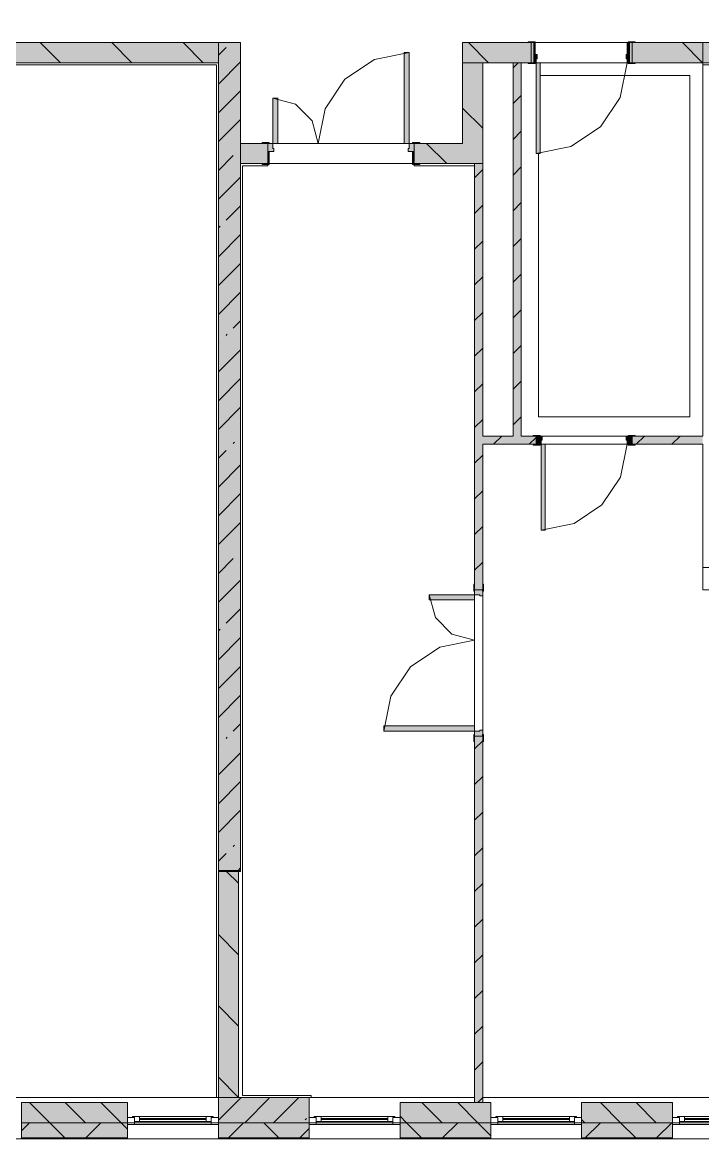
# Model space of a CAD drawing. Header units: millimetres. Extents: x -3817 to 677485, y -22715 to 103890.
# Drawn here: x 21359.4 to 21412.5, y -19605.9 to -19518.8 of the extents above; entities that cross this region are included whole.
import ezdxf

# ---------------------------------------------------------------- set-up
doc = ezdxf.new("R2010")
doc.units = ezdxf.units.MM
doc.layers.add('PDF _Геометрия', color=7, linetype='Continuous', true_color=0x1d1d1d)
doc.layers.add('PDF _Сплошная заливка', color=7, linetype='Continuous', true_color=0xffffff)

msp = doc.modelspace()

# ---------------------------------------------------------------- hatches: boundary and pattern name
at = {"layer": 'PDF _Сплошная заливка', "transparency": 33554559}
h = msp.add_hatch(color=256, dxfattribs=at)
h.paths.add_polyline_path([(21360.668, -19521.986), (21374.691, -19521.986), (21374.691, -19520.411), (21358.668, -19520.411), (21358.668, -19521.986)], flags=0)
h.paths.add_polyline_path([(21345.987, -19521.986), (21347.251, -19521.986), (21347.251, -19520.411), (21331.228, -19520.411), (21331.306, -19521.986)], flags=0)
h.paths.add_polyline_path([(21258.79, -19521.986), (21259.577, -19521.986), (21259.577, -19520.411), (21254.223, -19520.411), (21254.223, -19521.986), (21258.16, -19521.986)], flags=0)
h.paths.add_polyline_path([(21267.687, -19521.986), (21272.962, -19521.986), (21272.962, -19520.411), (21267.451, -19520.411), (21267.451, -19521.986)], flags=0)
for points in [[(21374.691, -19584.976), (21376.423, -19584.976), (21376.423, -19520.411), (21374.691, -19520.411), (21374.691, -19584.367)], [(21376.266, -19602.692), (21376.266, -19585.055), (21374.691, -19585.055), (21374.691, -19602.692), (21375.349, -19602.692)]]:
    msp.add_hatch(color=256, dxfattribs=at).paths.add_polyline_path(points)
h = msp.add_hatch(color=256, dxfattribs=at)
h.paths.add_polyline_path([(21485.553, -19521.986), (21485.553, -19520.411), (21406.973, -19520.411), (21406.973, -19521.986), (21478.116, -19521.986)], flags=0)
h.paths.add_polyline_path([(21397.682, -19521.986), (21399.1, -19521.986), (21399.1, -19520.411), (21393.745, -19520.411), (21393.745, -19521.986)], flags=0)
at = {"layer": 'PDF _Сплошная заливка', "true_color": 0xe2e2e2, "transparency": 33554559}
msp.add_hatch(color=254, dxfattribs=at).paths.add_polyline_path([(21389.179, -19528.285), (21389.572, -19528.285), (21389.572, -19521.199), (21389.179, -19521.199), (21389.179, -19522.735)])
at = {"layer": 'PDF _Сплошная заливка', "transparency": 33554559}
h = msp.add_hatch(color=256, dxfattribs=at)
h.paths.add_polyline_path([(21395.32, -19529.86), (21395.32, -19528.285), (21389.966, -19528.285), (21390.03, -19529.86), (21394.69, -19529.86)], flags=0)
h.paths.add_polyline_path([(21378.116, -19529.86), (21378.549, -19529.86), (21378.549, -19528.285), (21376.423, -19528.285), (21376.423, -19529.86)], flags=0)
at = {"layer": 'PDF _Сплошная заливка', "true_color": 0xe2e2e2, "transparency": 33554559}
h = msp.add_hatch(color=254, dxfattribs=at)
h.paths.add_polyline_path([(21389.966, -19528.915), (21389.966, -19528.285), (21389.572, -19528.285), (21389.494, -19528.915)], flags=0)
h.paths.add_polyline_path([(21379.022, -19528.915), (21378.943, -19528.679), (21378.943, -19528.285), (21378.549, -19528.285), (21378.549, -19528.915)], flags=0)
at = {"layer": 'PDF _Сплошная заливка', "transparency": 33554559}
h = msp.add_hatch(color=256, dxfattribs=at)
h.paths.add_polyline_path([(21395.32, -19603.086), (21395.32, -19574.504), (21394.69, -19574.504), (21394.69, -19603.086)], flags=0)
h.paths.add_polyline_path([(21395.084, -19563.087), (21395.32, -19563.087), (21395.32, -19529.86), (21394.69, -19529.86), (21394.69, -19563.087)], flags=0)
h = msp.add_hatch(color=256, dxfattribs=at)
h.paths.add_polyline_path([(21407.21, -19551.749), (21412.485, -19551.749), (21412.485, -19551.119), (21406.973, -19551.119), (21406.973, -19551.749)], flags=0)
h.paths.add_polyline_path([(21395.32, -19551.749), (21399.493, -19551.749), (21399.493, -19551.119), (21395.32, -19551.119)], flags=0)
at = {"layer": 'PDF _Сплошная заливка', "true_color": 0xe2e2e2, "transparency": 33554559}
h = msp.add_hatch(color=254, dxfattribs=at)
h.paths.add_polyline_path([(21394.69, -19574.504), (21395.32, -19574.504), (21395.32, -19574.032), (21395.084, -19574.11), (21394.69, -19574.11)], flags=0)
h.paths.add_polyline_path([(21395.32, -19563.559), (21395.32, -19563.087), (21394.69, -19563.087), (21394.69, -19563.481), (21395.084, -19563.481)], flags=0)
at = {"layer": 'PDF _Сплошная заливка', "transparency": 33554559}
h = msp.add_hatch(color=256, dxfattribs=at)
h.paths.add_polyline_path([(21470.751, -19604.66), (21470.751, -19603.086), (21466.814, -19603.086), (21466.814, -19604.66)], flags=0)
h.paths.add_polyline_path([(21452.641, -19604.66), (21452.641, -19603.086), (21444.374, -19603.086), (21444.374, -19604.66), (21448.754, -19604.66)], flags=0)
h.paths.add_polyline_path([(21485.457, -19604.66), (21487.285, -19604.66), (21487.285, -19603.086), (21484.923, -19603.086), (21484.923, -19604.66)], flags=0)
h.paths.add_polyline_path([(21388.864, -19604.66), (21395.95, -19604.66), (21395.95, -19603.086), (21388.864, -19603.086)], flags=0)
h.paths.add_polyline_path([(21360.668, -19604.66), (21367.605, -19604.66), (21367.605, -19603.086), (21359.337, -19603.086), (21359.337, -19604.66)], flags=0)
h.paths.add_polyline_path([(21341.228, -19604.66), (21341.228, -19603.086), (21339.259, -19603.086), (21339.259, -19604.66)], flags=0)
h.paths.add_polyline_path([(21403.036, -19604.66), (21410.123, -19604.66), (21410.123, -19603.086), (21403.036, -19603.086)], flags=0)
h.paths.add_polyline_path([(21426.264, -19604.66), (21426.264, -19603.086), (21424.296, -19603.086), (21424.296, -19604.66)], flags=0)
h.paths.add_polyline_path([(21331.306, -19604.66), (21332.173, -19604.66), (21332.173, -19603.086), (21325.086, -19603.086), (21325.086, -19604.66)], flags=0)
h.paths.add_polyline_path([(21295.56, -19604.66), (21303.827, -19604.66), (21303.827, -19603.086), (21295.56, -19603.086)], flags=0)
h.paths.add_polyline_path([(21255.01, -19604.66), (21261.309, -19604.66), (21261.309, -19603.086), (21255.01, -19603.086)], flags=0)
h.paths.add_polyline_path([(21275.482, -19604.66), (21277.45, -19604.66), (21277.45, -19603.086), (21275.482, -19603.086), (21275.482, -19603.428)], flags=0)
h = msp.add_hatch(color=256, dxfattribs=at)
h.paths.add_polyline_path([(21487.285, -19605.841), (21487.285, -19604.66), (21477.837, -19604.66), (21477.837, -19605.841), (21485.457, -19605.841)], flags=0)
h.paths.add_polyline_path([(21507.478, -19605.841), (21516.025, -19605.841), (21516.025, -19604.66), (21505.395, -19604.66), (21505.395, -19605.841)], flags=0)
h.paths.add_polyline_path([(21404.711, -19605.841), (21410.123, -19605.841), (21410.123, -19604.66), (21403.036, -19604.66), (21403.036, -19605.841)], flags=0)
h.paths.add_polyline_path([(21417.209, -19605.841), (21426.264, -19605.841), (21426.264, -19604.66), (21417.209, -19604.66)], flags=0)
h.paths.add_polyline_path([(21463.435, -19605.841), (21470.751, -19605.841), (21470.751, -19604.66), (21459.727, -19604.66), (21459.727, -19605.841)], flags=0)
h.paths.add_polyline_path([(21393.701, -19605.841), (21395.95, -19605.841), (21395.95, -19604.66), (21388.864, -19604.66), (21388.864, -19605.841), (21390.03, -19605.841)], flags=0)
h.paths.add_polyline_path([(21444.374, -19605.841), (21452.641, -19605.841), (21452.641, -19604.66), (21444.374, -19604.66)], flags=0)
h.paths.add_polyline_path([(21367.605, -19605.841), (21367.605, -19604.66), (21359.337, -19604.66), (21359.337, -19605.841), (21360.668, -19605.841)], flags=0)
h.paths.add_polyline_path([(21316.625, -19605.841), (21318, -19605.841), (21318, -19604.66), (21310.914, -19604.66), (21310.914, -19605.841)], flags=0)
h.paths.add_polyline_path([(21375.349, -19605.841), (21381.777, -19605.841), (21381.777, -19604.66), (21374.691, -19604.66), (21374.691, -19605.841)], flags=0)
h.paths.add_polyline_path([(21341.228, -19605.841), (21341.228, -19604.66), (21325.086, -19604.66), (21325.086, -19605.841), (21338.647, -19605.841)], flags=0)
h.paths.add_polyline_path([(21301.944, -19605.841), (21303.827, -19605.841), (21303.827, -19604.66), (21295.56, -19604.66), (21295.56, -19605.841)], flags=0)
h.paths.add_polyline_path([(21268.396, -19605.841), (21277.45, -19605.841), (21277.45, -19604.66), (21268.396, -19604.66)], flags=0)
h.paths.add_polyline_path([(21243.22, -19605.841), (21247.924, -19605.841), (21247.924, -19604.66), (21233.594, -19604.66), (21233.594, -19605.841)], flags=0)
h.paths.add_polyline_path([(21261.309, -19605.841), (21261.309, -19604.66), (21255.01, -19604.66), (21255.01, -19605.841), (21257.901, -19605.841)], flags=0)

# ---------------------------------------------------------------- linework, layer by layer
at = {"layer": 'PDF _Геометрия', "color": 253, "lineweight": 9, "true_color": 0xaaaaaa}
for points in [[(21407.21, -19520.411), (21485.388, -19520.411), (21485.388, -19518.837), (21485.388, -19520.411)], [(21358.664, -19520.411), (21376.423, -19520.411), (21376.423, -19528.285), (21378.116, -19528.285)], [(21393.745, -19528.285), (21393.745, -19520.411), (21398.863, -19520.411)], [(21406.58, -19521.356), (21406.58, -19520.411), (21399.415, -19520.411), (21406.658, -19520.411)], [(21389.572, -19521.199), (21386.861, -19521.738), (21384.562, -19523.274), (21383.025, -19525.573), (21382.486, -19528.285), (21382.011, -19526.514), (21380.714, -19525.217), (21378.943, -19524.742)], [(21358.668, -19522.144), (21374.533, -19522.144), (21374.533, -19602.692), (21374.533, -19522.144), (21358.668, -19522.144), (21358.668, -19521.642)], [(21398.312, -19521.986), (21398.312, -19551.119)], [(21399.493, -19529.072), (21402.205, -19528.533), (21404.504, -19526.997), (21406.04, -19524.698), (21406.58, -19521.986), (21406.58, -19521.671)], [(21407.21, -19551.119), (21412.485, -19551.119), (21412.485, -19521.986), (21407.21, -19521.986)], [(21378.549, -19529.923), (21378.549, -19530.017), (21376.581, -19530.017), (21376.581, -19602.534), (21381.935, -19602.534), (21381.935, -19602.692), (21381.935, -19602.534), (21376.581, -19602.534), (21376.581, -19530.017), (21378.549, -19530.017)], [(21394.69, -19562.654), (21394.627, -19562.654), (21394.627, -19563.205), (21394.69, -19563.205), (21394.69, -19562.654), (21394.69, -19530.017), (21394.533, -19530.017), (21389.966, -19530.017), (21389.966, -19529.923)], [(21390.03, -19530.017), (21394.69, -19530.017)], [(21399.257, -19551.749), (21395.32, -19551.749), (21395.32, -19562.654), (21395.32, -19563.205), (21395.383, -19563.205), (21395.383, -19562.654), (21395.32, -19562.654)], [(21406.58, -19551.749), (21406.07, -19554.31), (21404.619, -19556.481), (21402.448, -19557.932), (21399.887, -19558.442)], [(21455.397, -19563.087), (21455.633, -19563.087), (21412.485, -19563.087), (21412.485, -19551.749), (21407.21, -19551.749)], [(21394.69, -19567.024), (21392.919, -19566.549), (21391.622, -19565.252), (21391.147, -19563.481)], [(21394.69, -19567.024), (21391.978, -19567.563), (21389.679, -19569.099), (21388.143, -19571.398), (21387.604, -19574.11)], [(21394.69, -19602.692), (21394.69, -19574.937), (21394.627, -19574.937), (21394.627, -19574.386), (21394.69, -19574.386), (21394.69, -19574.937)], [(21395.32, -19574.937), (21395.383, -19574.937), (21395.383, -19574.386), (21395.32, -19574.386), (21395.32, -19574.504), (21395.312, -19574.504), (21395.312, -19574.386), (21395.32, -19574.386), (21395.32, -19574.937), (21395.32, -19602.692)]]:
    msp.add_lwpolyline(points, dxfattribs=at)
at = {"layer": 'PDF _Геометрия', "color": 7, "lineweight": 9}
for points in [[(21485.553, -19519.27), (21485.553, -19520.411), (21418.083, -19520.411), (21413.359, -19520.411), (21407.21, -19520.411)], [(21407.21, -19521.986), (21413.359, -19521.986), (21418.083, -19521.986), (21485.553, -19521.986), (21485.553, -19522.144), (21487.285, -19522.144), (21487.285, -19519.27)], [(21362.373, -19521.986), (21360.798, -19520.411)], [(21367.94, -19521.986), (21366.365, -19520.411)], [(21373.508, -19521.986), (21371.933, -19520.411)], [(21374.691, -19521.986), (21374.691, -19520.411)], [(21399.257, -19551.119), (21398.312, -19551.119), (21398.312, -19521.986), (21397.682, -19521.986), (21393.745, -19521.986), (21393.745, -19520.411), (21398.863, -19520.411)], [(21395.778, -19521.986), (21394.203, -19520.411)], [(21399.1, -19521.986), (21399.1, -19520.411)], [(21399.415, -19520.411), (21406.658, -19520.411)], [(21406.973, -19520.411), (21406.973, -19521.986)], [(21412.485, -19522.144), (21412.485, -19520.411), (21413.359, -19520.411), (21418.083, -19520.411), (21470.751, -19520.411), (21470.751, -19522.144), (21418.083, -19522.144), (21413.359, -19522.144), (21413.115, -19522.144), (21412.485, -19522.144), (21412.485, -19551.119), (21407.21, -19551.119)], [(21412.481, -19521.986), (21410.906, -19520.411)], [(21374.691, -19521.409), (21375.292, -19520.809)], [(21374.691, -19523.654), (21376.423, -19521.922)], [(21397.682, -19521.986), (21397.682, -19551.119), (21395.32, -19551.119), (21395.32, -19529.86), (21395.32, -19528.285), (21395.32, -19521.986), (21393.745, -19521.986), (21393.745, -19528.285), (21390.03, -19528.285)], [(21397.682, -19522.396), (21398.092, -19521.986)], [(21398.312, -19521.986), (21398.863, -19521.986)], [(21406.658, -19521.986), (21399.493, -19521.986)], [(21399.678, -19529.072), (21399.678, -19549.594), (21411.489, -19549.594), (21411.489, -19522.98), (21399.808, -19522.98)], [(21374.731, -19525.86), (21376.423, -19524.167)], [(21397.682, -19525.18), (21398.312, -19524.55)], [(21395.32, -19527.096), (21393.745, -19525.521)], [(21407.21, -19551.749), (21412.485, -19551.749), (21412.485, -19561.355), (21413.115, -19561.355), (21413.115, -19525.136), (21413.359, -19525.136), (21417.641, -19525.136)], [(21374.691, -19528.144), (21376.423, -19526.412)], [(21397.682, -19527.964), (21398.312, -19527.334)], [(21378.116, -19528.285), (21376.423, -19528.285), (21376.423, -19529.86), (21378.116, -19529.86)], [(21378.549, -19529.86), (21378.549, -19528.285)], [(21379.336, -19528.285), (21389.179, -19528.285)], [(21389.966, -19528.285), (21389.966, -19529.86)], [(21392.517, -19529.86), (21390.942, -19528.285)], [(21374.691, -19530.389), (21375.853, -19529.227)], [(21376.414, -19528.666), (21376.423, -19528.657)], [(21389.848, -19529.86), (21378.667, -19529.86)], [(21390.03, -19529.86), (21394.69, -19529.86)], [(21395.32, -19529.86), (21394.69, -19529.86), (21394.69, -19562.654)], [(21397.682, -19530.747), (21398.312, -19530.117)], [(21374.691, -19532.634), (21376.423, -19530.902)], [(21394.69, -19530.956), (21395.32, -19530.326)], [(21375.292, -19534.278), (21376.423, -19533.147)], [(21394.69, -19533.739), (21395.32, -19533.109)], [(21397.682, -19533.531), (21398.312, -19532.901)], [(21374.691, -19537.124), (21376.423, -19535.392)], [(21374.731, -19534.84), (21374.824, -19534.746)], [(21394.69, -19536.523), (21395.32, -19535.893)], [(21397.682, -19536.315), (21398.312, -19535.685)], [(21374.691, -19539.369), (21376.414, -19537.646)], [(21394.69, -19539.307), (21395.32, -19538.677)], [(21397.682, -19539.099), (21398.312, -19538.469)], [(21374.691, -19541.614), (21376.423, -19539.882)], [(21394.69, -19542.091), (21395.32, -19541.461)], [(21397.682, -19541.882), (21398.312, -19541.253)], [(21375.853, -19542.697), (21376.423, -19542.127)], [(21375.292, -19543.258), (21375.385, -19543.165)], [(21374.691, -19543.859), (21374.731, -19543.82)], [(21397.682, -19544.666), (21398.312, -19544.036)], [(21374.691, -19546.104), (21376.423, -19544.372)], [(21394.69, -19544.875), (21395.32, -19544.245)], [(21374.691, -19548.349), (21376.423, -19546.617)], [(21394.69, -19547.658), (21395.32, -19547.028)], [(21397.682, -19547.45), (21398.312, -19546.82)], [(21374.691, -19550.594), (21376.423, -19548.862)], [(21394.69, -19550.442), (21395.32, -19549.812)], [(21397.682, -19550.234), (21398.312, -19549.604)], [(21375.853, -19551.677), (21375.946, -19551.584)], [(21376.414, -19551.116), (21376.423, -19551.107)], [(21395.32, -19562.654), (21395.32, -19551.749), (21399.257, -19551.749)], [(21396.167, -19551.749), (21396.797, -19551.119)], [(21398.951, -19551.749), (21399.493, -19551.207)], [(21399.493, -19551.749), (21399.493, -19551.119)], [(21399.808, -19551.119), (21406.658, -19551.119)], [(21406.658, -19551.749), (21400.202, -19551.749)], [(21406.973, -19551.119), (21406.973, -19551.749)], [(21407.302, -19551.749), (21407.932, -19551.119)], [(21410.086, -19551.749), (21410.716, -19551.119)], [(21374.691, -19552.839), (21375.292, -19552.238)], [(21394.69, -19553.226), (21395.32, -19552.596)], [(21374.691, -19555.084), (21376.423, -19553.352)], [(21394.69, -19556.01), (21395.32, -19555.38)], [(21374.731, -19557.289), (21376.423, -19555.597)], [(21374.691, -19559.574), (21376.423, -19557.842)], [(21394.69, -19558.793), (21395.32, -19558.164)], [(21374.691, -19561.819), (21375.853, -19560.657)], [(21376.414, -19560.096), (21376.423, -19560.087)], [(21394.69, -19561.577), (21395.32, -19560.947)], [(21374.691, -19564.064), (21376.423, -19562.332)], [(21394.69, -19563.087), (21395.32, -19563.087)], [(21395.32, -19563.205), (21395.32, -19574.386)], [(21394.69, -19573.717), (21394.69, -19563.874)], [(21375.292, -19565.708), (21376.423, -19564.577)], [(21374.731, -19566.269), (21374.824, -19566.176)], [(21374.691, -19568.554), (21376.423, -19566.822)], [(21374.691, -19570.799), (21376.414, -19569.076)], [(21374.691, -19573.044), (21376.423, -19571.312)], [(21375.853, -19574.127), (21376.423, -19573.557)], [(21395.32, -19574.504), (21394.69, -19574.504)], [(21374.691, -19575.289), (21374.731, -19575.249)], [(21375.292, -19574.688), (21375.385, -19574.595)], [(21386.502, -19605.904), (21388.864, -19605.904), (21388.864, -19604.66), (21388.864, -19603.086), (21394.69, -19603.086), (21394.69, -19574.937)], [(21388.864, -19604.66), (21395.95, -19604.66), (21395.95, -19605.904), (21388.864, -19605.904), (21388.864, -19604.66), (21395.95, -19604.66), (21395.95, -19603.086), (21395.32, -19603.086), (21395.32, -19574.937)], [(21394.69, -19575.496), (21395.32, -19574.866)], [(21374.691, -19577.534), (21376.423, -19575.802)], [(21374.691, -19579.779), (21376.423, -19578.047)], [(21394.69, -19578.28), (21395.32, -19577.65)], [(21374.691, -19582.024), (21376.423, -19580.292)], [(21394.69, -19581.064), (21395.32, -19580.434)], [(21375.853, -19583.107), (21375.946, -19583.014)], [(21376.414, -19582.546), (21376.423, -19582.537)], [(21394.69, -19583.847), (21395.32, -19583.218)], [(21374.691, -19584.269), (21375.292, -19583.668)], [(21376.229, -19584.976), (21376.423, -19584.782)], [(21376.266, -19585.987), (21375.333, -19585.055)], [(21394.69, -19586.631), (21395.32, -19586.001)], [(21394.69, -19589.415), (21395.32, -19588.785)], [(21376.266, -19591.555), (21374.691, -19589.98)], [(21394.69, -19592.199), (21395.32, -19591.569)], [(21394.69, -19594.983), (21395.32, -19594.353)], [(21376.266, -19597.122), (21374.691, -19595.548)], [(21394.69, -19597.766), (21395.32, -19597.137)], [(21394.69, -19600.55), (21395.32, -19599.92)], [(21376.266, -19602.69), (21374.691, -19601.115)], [(21255.955, -19602.692), (21255.798, -19602.692), (21255.955, -19602.692), (21255.963, -19602.692), (21339.259, -19602.692), (21339.417, -19602.692), (21339.425, -19602.692), (21374.691, -19602.692), (21374.533, -19602.692)], [(21363.668, -19605.904), (21367.605, -19605.904), (21363.668, -19605.904), (21367.605, -19605.904), (21367.605, -19604.66), (21367.605, -19603.086), (21359.337, -19603.086), (21359.337, -19604.66), (21367.605, -19604.66), (21367.605, -19605.904), (21359.337, -19605.904), (21359.337, -19604.66), (21367.605, -19604.66), (21374.691, -19604.66), (21367.605, -19604.66)], [(21362.714, -19605.841), (21361.533, -19604.66), (21359.959, -19603.086)], [(21364.317, -19604.66), (21362.742, -19603.086)], [(21367.605, -19605.164), (21367.101, -19604.66), (21365.526, -19603.086)], [(21374.691, -19604.474), (21376.473, -19602.692)], [(21376.749, -19604.66), (21378.659, -19602.75)], [(21378.994, -19604.66), (21380.963, -19602.692)], [(21381.935, -19602.692), (21381.777, -19602.692), (21394.533, -19602.692), (21394.69, -19602.692)], [(21392.155, -19604.66), (21390.58, -19603.086)], [(21395.95, -19605.672), (21394.939, -19604.66), (21393.364, -19603.086)], [(21394.69, -19603.086), (21395.32, -19603.086)], [(21394.939, -19603.086), (21395.32, -19602.704)], [(21503.033, -19605.904), (21505.395, -19605.904), (21505.395, -19604.66), (21487.285, -19604.66), (21505.395, -19604.66), (21505.395, -19602.692), (21395.486, -19602.692), (21395.478, -19602.692), (21395.32, -19602.692)], [(21406.186, -19605.904), (21410.123, -19605.904), (21406.186, -19605.904), (21410.123, -19605.904), (21410.123, -19604.66), (21410.123, -19603.086), (21403.036, -19603.086), (21403.036, -19604.66), (21410.123, -19604.66), (21410.123, -19605.904), (21403.036, -19605.904), (21403.036, -19604.66), (21410.123, -19604.66), (21417.209, -19604.66), (21410.123, -19604.66)], [(21407.255, -19605.841), (21406.074, -19604.66), (21404.499, -19603.086)], [(21408.858, -19604.66), (21407.283, -19603.086)], [(21410.123, -19603.142), (21410.067, -19603.086)], [(21367.998, -19604.172), (21374.297, -19604.172)], [(21368.549, -19604.172), (21368.549, -19604.566)], [(21373.746, -19604.172), (21373.746, -19604.566)], [(21382.171, -19604.172), (21388.47, -19604.172)], [(21382.722, -19604.172), (21382.722, -19604.566)], [(21387.919, -19604.172), (21387.919, -19604.566)], [(21390.552, -19605.841), (21389.371, -19604.66), (21388.864, -19604.153)], [(21396.344, -19604.172), (21402.643, -19604.172)], [(21396.895, -19604.172), (21396.895, -19604.566)], [(21402.092, -19604.172), (21402.092, -19604.566)], [(21410.516, -19604.172), (21416.815, -19604.172)], [(21411.068, -19604.172), (21411.068, -19604.566)], [(21359.337, -19605.282), (21359.959, -19604.66)], [(21364.345, -19605.841), (21365.526, -19604.66)], [(21368.156, -19604.251), (21367.605, -19604.251)], [(21367.605, -19604.802), (21374.691, -19604.802)], [(21368.549, -19604.33), (21373.746, -19604.33)], [(21373.746, -19604.408), (21368.549, -19604.408)], [(21374.691, -19605.904), (21369.967, -19605.904), (21374.691, -19605.904), (21374.691, -19604.66)], [(21374.691, -19604.251), (21374.14, -19604.251)], [(21375.48, -19605.841), (21376.661, -19604.66)], [(21379.417, -19605.841), (21378.236, -19604.66)], [(21381.465, -19604.434), (21381.559, -19604.341)], [(21382.329, -19604.251), (21381.777, -19604.251)], [(21381.777, -19604.66), (21388.864, -19604.66), (21381.777, -19604.66), (21381.777, -19605.904), (21384.139, -19605.904)], [(21381.777, -19604.802), (21388.864, -19604.802)], [(21382.722, -19604.33), (21387.919, -19604.33)], [(21387.919, -19604.408), (21382.722, -19604.408)], [(21388.864, -19604.251), (21388.313, -19604.251)], [(21392.183, -19605.841), (21393.364, -19604.66)], [(21396.501, -19604.251), (21395.95, -19604.251)], [(21403.036, -19604.66), (21395.95, -19604.66)], [(21395.95, -19604.802), (21403.036, -19604.802)], [(21396.895, -19604.33), (21402.092, -19604.33)], [(21402.092, -19604.408), (21396.895, -19604.408)], [(21403.036, -19604.251), (21402.485, -19604.251)], [(21403.29, -19604.66), (21403.036, -19604.407)], [(21403.318, -19605.841), (21404.499, -19604.66)], [(21408.886, -19605.841), (21410.067, -19604.66)], [(21410.674, -19604.251), (21410.123, -19604.251)], [(21410.123, -19604.802), (21417.209, -19604.802)], [(21411.068, -19604.33), (21416.264, -19604.33)], [(21416.264, -19604.408), (21411.068, -19604.408)], [(21361.306, -19605.904), (21357.133, -19605.904), (21356.581, -19605.904), (21361.306, -19605.904), (21356.581, -19605.904)], [(21359.337, -19605.841), (21367.605, -19605.841)], [(21359.337, -19605.865), (21367.605, -19605.865)], [(21361.542, -19605.904), (21360.991, -19605.904)], [(21369.967, -19605.904), (21374.14, -19605.904), (21374.691, -19605.904), (21367.605, -19605.904)], [(21374.691, -19605.841), (21381.777, -19605.841)], [(21374.691, -19605.865), (21381.777, -19605.865)], [(21381.048, -19605.841), (21381.777, -19605.112)], [(21388.864, -19605.904), (21381.777, -19605.904)], [(21388.864, -19605.841), (21395.95, -19605.841)], [(21388.864, -19605.865), (21395.95, -19605.865)], [(21403.824, -19605.904), (21399.651, -19605.904), (21399.1, -19605.904), (21403.824, -19605.904), (21399.1, -19605.904)], [(21403.036, -19605.841), (21410.123, -19605.841)], [(21403.036, -19605.865), (21410.123, -19605.865)], [(21404.06, -19605.904), (21403.509, -19605.904)], [(21412.485, -19605.904), (21416.658, -19605.904), (21417.209, -19605.904), (21410.123, -19605.904)]]:
    msp.add_lwpolyline(points, dxfattribs=at)
for points in [[(21374.691, -19521.986), (21374.691, -19584.976), (21376.423, -19584.976), (21376.423, -19520.411), (21374.691, -19520.411), (21358.668, -19520.411), (21358.668, -19521.986)], [(21376.423, -19585.055), (21376.423, -19584.976), (21374.691, -19584.976), (21374.691, -19585.055)], [(21374.691, -19585.055), (21374.691, -19602.692), (21376.266, -19602.692), (21376.266, -19585.055)], [(21381.777, -19604.66), (21381.777, -19602.692), (21374.691, -19602.692), (21374.691, -19604.66)], [(21374.297, -19604.172), (21367.998, -19604.172), (21367.998, -19604.251), (21368.156, -19604.251), (21368.156, -19604.566), (21374.14, -19604.566), (21374.14, -19604.251), (21374.297, -19604.251)], [(21388.47, -19604.172), (21382.171, -19604.172), (21382.171, -19604.251), (21382.329, -19604.251), (21382.329, -19604.566), (21388.313, -19604.566), (21388.313, -19604.251), (21388.47, -19604.251)], [(21402.643, -19604.172), (21396.344, -19604.172), (21396.344, -19604.251), (21396.501, -19604.251), (21396.501, -19604.566), (21402.485, -19604.566), (21402.485, -19604.251), (21402.643, -19604.251)], [(21416.815, -19604.172), (21410.516, -19604.172), (21410.516, -19604.251), (21410.674, -19604.251), (21410.674, -19604.566), (21416.658, -19604.566), (21416.658, -19604.251), (21416.815, -19604.251)], [(21367.605, -19604.802), (21367.605, -19604.251), (21368.156, -19604.251), (21368.156, -19604.802)], [(21374.14, -19604.802), (21374.14, -19604.251), (21374.691, -19604.251), (21374.691, -19604.802)], [(21381.777, -19604.66), (21374.691, -19604.66), (21374.691, -19605.904), (21381.777, -19605.904)], [(21381.777, -19604.802), (21381.777, -19604.251), (21382.329, -19604.251), (21382.329, -19604.802)], [(21388.313, -19604.802), (21388.313, -19604.251), (21388.864, -19604.251), (21388.864, -19604.802)], [(21395.95, -19604.802), (21395.95, -19604.251), (21396.501, -19604.251), (21396.501, -19604.802)], [(21395.95, -19605.904), (21395.95, -19604.66), (21403.036, -19604.66), (21403.036, -19605.904)], [(21402.485, -19604.802), (21402.485, -19604.251), (21403.036, -19604.251), (21403.036, -19604.802)], [(21410.123, -19604.802), (21410.123, -19604.251), (21410.674, -19604.251), (21410.674, -19604.802)]]:
    msp.add_lwpolyline(points, close=True, dxfattribs=at)
at = {"layer": 'PDF _Геометрия', "color": 253, "lineweight": 9, "true_color": 0xaaaaaa}
for points in [[(21399.415, -19520.348), (21398.863, -19520.348), (21398.863, -19520.411), (21399.415, -19520.411)], [(21399.296, -19520.411), (21399.1, -19520.411), (21399.1, -19521.986), (21399.296, -19521.986)], [(21399.415, -19520.411), (21399.296, -19520.411), (21399.296, -19521.356), (21399.415, -19521.356)], [(21406.658, -19520.348), (21406.658, -19520.411), (21407.21, -19520.411), (21407.21, -19520.348)], [(21406.658, -19520.411), (21406.658, -19521.356), (21406.776, -19521.356), (21406.776, -19520.411)], [(21406.776, -19520.411), (21406.776, -19521.986), (21406.973, -19521.986), (21406.973, -19520.411)], [(21389.572, -19521.199), (21389.179, -19521.199), (21389.179, -19528.285), (21389.572, -19528.285)], [(21399.493, -19521.986), (21399.493, -19521.671), (21399.572, -19521.671), (21399.572, -19521.356), (21399.296, -19521.356), (21399.296, -19521.986)], [(21406.58, -19521.986), (21406.776, -19521.986), (21406.776, -19521.356), (21406.501, -19521.356), (21406.501, -19521.671), (21406.58, -19521.671)], [(21399.415, -19521.986), (21398.863, -19521.986), (21398.863, -19522.049), (21399.415, -19522.049)], [(21399.415, -19521.978), (21399.296, -19521.978), (21399.296, -19521.986), (21399.415, -19521.986)], [(21399.493, -19529.072), (21399.808, -19529.072), (21399.808, -19521.986), (21399.493, -19521.986)], [(21406.658, -19521.978), (21406.658, -19521.986), (21406.776, -19521.986), (21406.776, -19521.978)], [(21406.658, -19521.986), (21406.658, -19522.049), (21407.21, -19522.049), (21407.21, -19521.986)], [(21378.943, -19524.742), (21378.943, -19528.285), (21379.336, -19528.285), (21379.336, -19524.742)], [(21378.667, -19528.285), (21378.667, -19528.222), (21378.116, -19528.222), (21378.116, -19528.285)], [(21378.943, -19528.285), (21378.549, -19528.285), (21378.549, -19528.915), (21379.022, -19528.915), (21379.022, -19528.679), (21378.943, -19528.679)], [(21379.336, -19528.285), (21389.179, -19528.285)], [(21389.572, -19528.285), (21389.572, -19528.679), (21389.494, -19528.679), (21389.494, -19528.915), (21389.966, -19528.915), (21389.966, -19528.285)], [(21389.848, -19528.285), (21390.399, -19528.285), (21390.399, -19528.222), (21389.848, -19528.222)], [(21378.667, -19529.86), (21378.667, -19528.915), (21378.549, -19528.915), (21378.549, -19529.86)], [(21389.848, -19529.86), (21389.966, -19529.86), (21389.966, -19528.915), (21389.848, -19528.915)], [(21378.667, -19529.923), (21378.667, -19529.86), (21378.116, -19529.86), (21378.116, -19529.923)], [(21389.848, -19529.923), (21390.399, -19529.923), (21390.399, -19529.86), (21389.848, -19529.86)], [(21399.808, -19551.056), (21399.257, -19551.056), (21399.257, -19551.119), (21399.808, -19551.119)], [(21406.658, -19551.056), (21406.658, -19551.119), (21407.21, -19551.119), (21407.21, -19551.056)], [(21399.808, -19551.749), (21399.257, -19551.749), (21399.257, -19551.812), (21399.808, -19551.812)], [(21399.69, -19551.119), (21399.493, -19551.119), (21399.493, -19551.749), (21399.69, -19551.749)], [(21399.887, -19551.749), (21399.887, -19551.434), (21399.966, -19551.434), (21399.966, -19551.119), (21399.69, -19551.119), (21399.69, -19551.749)], [(21399.808, -19551.119), (21399.69, -19551.119), (21399.69, -19551.127), (21399.808, -19551.127)], [(21399.808, -19551.741), (21399.69, -19551.741), (21399.69, -19551.749), (21399.808, -19551.749)], [(21399.887, -19558.442), (21400.202, -19558.442), (21400.202, -19551.749), (21399.887, -19551.749)], [(21406.658, -19551.749), (21400.202, -19551.749)], [(21406.58, -19551.749), (21406.776, -19551.749), (21406.776, -19551.119), (21406.501, -19551.119), (21406.501, -19551.434), (21406.58, -19551.434)], [(21406.658, -19551.119), (21406.658, -19551.127), (21406.776, -19551.127), (21406.776, -19551.119)], [(21406.658, -19551.741), (21406.658, -19551.749), (21406.776, -19551.749), (21406.776, -19551.741)], [(21406.658, -19551.749), (21406.658, -19551.812), (21407.21, -19551.812), (21407.21, -19551.749)], [(21406.776, -19551.119), (21406.776, -19551.749), (21406.973, -19551.749), (21406.973, -19551.119)], [(21394.69, -19563.087), (21395.32, -19563.087), (21395.32, -19563.559), (21395.084, -19563.559), (21395.084, -19563.481), (21394.69, -19563.481)], [(21395.312, -19563.205), (21395.312, -19563.087), (21395.32, -19563.087), (21395.32, -19563.205)], [(21387.604, -19573.717), (21394.69, -19573.717), (21394.69, -19563.874), (21394.69, -19573.717), (21394.69, -19574.11), (21387.604, -19574.11)], [(21394.69, -19563.481), (21394.69, -19563.874), (21391.147, -19563.874), (21391.147, -19563.481)], [(21395.084, -19574.11), (21395.084, -19574.032), (21395.32, -19574.032), (21395.32, -19574.504), (21394.69, -19574.504), (21394.69, -19574.11)]]:
    msp.add_lwpolyline(points, close=True, dxfattribs=at)
at = {"layer": 'PDF _Сплошная заливка', "color": 254, "lineweight": 60, "true_color": 0xe2e2e2, "transparency": 33554559}
for points in [[(21399.415, -19520.411), (21399.415, -19520.348), (21398.863, -19520.411)], [(21399.296, -19521.356), (21399.415, -19521.356), (21399.296, -19520.411), (21399.415, -19520.411)], [(21407.21, -19520.411), (21407.21, -19520.348), (21406.658, -19520.411)], [(21406.658, -19521.356), (21406.776, -19521.356), (21406.658, -19520.411), (21406.776, -19520.411)], [(21399.493, -19521.986), (21399.572, -19521.356), (21399.296, -19521.986), (21399.296, -19521.356)], [(21406.776, -19521.986), (21406.776, -19521.356), (21406.58, -19521.986), (21406.501, -19521.356)], [(21399.808, -19529.072), (21399.808, -19521.986), (21399.493, -19529.072), (21399.493, -19521.986)], [(21407.21, -19522.049), (21407.21, -19521.986), (21406.658, -19522.049)], [(21379.336, -19528.285), (21379.336, -19524.742), (21378.943, -19528.285), (21378.943, -19524.742)], [(21378.667, -19528.285), (21378.667, -19528.222), (21378.116, -19528.285)], [(21378.667, -19529.86), (21378.667, -19528.915), (21378.549, -19529.86), (21378.549, -19528.915)], [(21389.966, -19529.86), (21389.966, -19528.915), (21389.848, -19529.86), (21389.848, -19528.915)], [(21378.667, -19529.923), (21378.667, -19529.86), (21378.116, -19529.923)], [(21390.399, -19529.923), (21390.399, -19529.86), (21390.03, -19529.923)], [(21399.808, -19551.119), (21399.808, -19551.056), (21399.257, -19551.119)], [(21399.887, -19551.749), (21399.966, -19551.119), (21399.69, -19551.749), (21399.69, -19551.119)], [(21400.202, -19558.442), (21400.202, -19551.749), (21399.887, -19558.442), (21399.887, -19551.749)], [(21406.776, -19551.749), (21406.776, -19551.119), (21406.58, -19551.749), (21406.501, -19551.119)], [(21407.21, -19551.812), (21407.21, -19551.749), (21406.658, -19551.812)], [(21391.147, -19563.874), (21394.69, -19563.874), (21391.147, -19563.481), (21394.69, -19563.481)], [(21387.604, -19574.11), (21394.69, -19574.11), (21387.604, -19573.717), (21394.69, -19573.717)], [(21394.627, -19574.937), (21394.69, -19574.937), (21394.627, -19574.386)], [(21395.32, -19574.937), (21395.383, -19574.937), (21395.32, -19574.386)]]:
    msp.add_solid(points, dxfattribs=at)
at = {"layer": 'PDF _Сплошная заливка', "color": 7, "lineweight": 60, "true_color": 0xfbfbfb, "transparency": 33554559}
for points in [[(21399.1, -19521.986), (21399.296, -19521.986), (21399.1, -19520.411), (21399.296, -19520.411)], [(21406.776, -19521.986), (21406.973, -19521.986), (21406.776, -19520.411), (21406.973, -19520.411)], [(21399.493, -19551.749), (21399.69, -19551.749), (21399.493, -19551.119), (21399.69, -19551.119)], [(21406.776, -19551.749), (21406.973, -19551.749), (21406.776, -19551.119), (21406.973, -19551.119)]]:
    msp.add_solid(points, dxfattribs=at)
at = {"layer": 'PDF _Сплошная заливка', "lineweight": 60, "transparency": 33554559}
for points in [[(21395.32, -19528.285), (21395.32, -19521.986), (21393.745, -19528.285), (21393.745, -19521.986)], [(21398.312, -19551.119), (21398.312, -19521.986), (21397.682, -19551.119), (21397.682, -19521.986)], [(21374.691, -19604.66), (21381.777, -19604.66), (21374.691, -19602.692), (21381.777, -19602.692)]]:
    msp.add_solid(points, dxfattribs=at)

doc.saveas('drawing.dxf')
